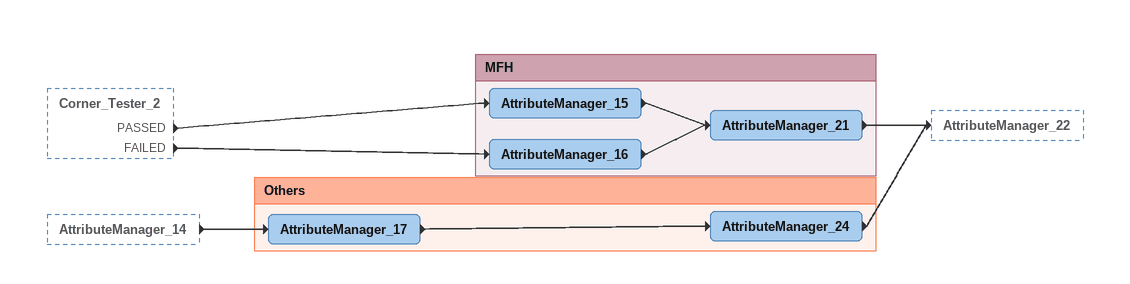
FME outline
Corner_Tester_2 [outside]
    PASSED -> AttributeManager_15
    FAILED -> AttributeManager_16
AttributeManager_14 [outside]
    -> AttributeManager_17

Bookmark: MFH
AttributeManager_15
    -> AttributeManager_21
AttributeManager_16
    -> AttributeManager_21
AttributeManager_21
    -> AttributeManager_22

Bookmark: Others
AttributeManager_17
    -> AttributeManager_24
AttributeManager_24
    -> AttributeManager_22
